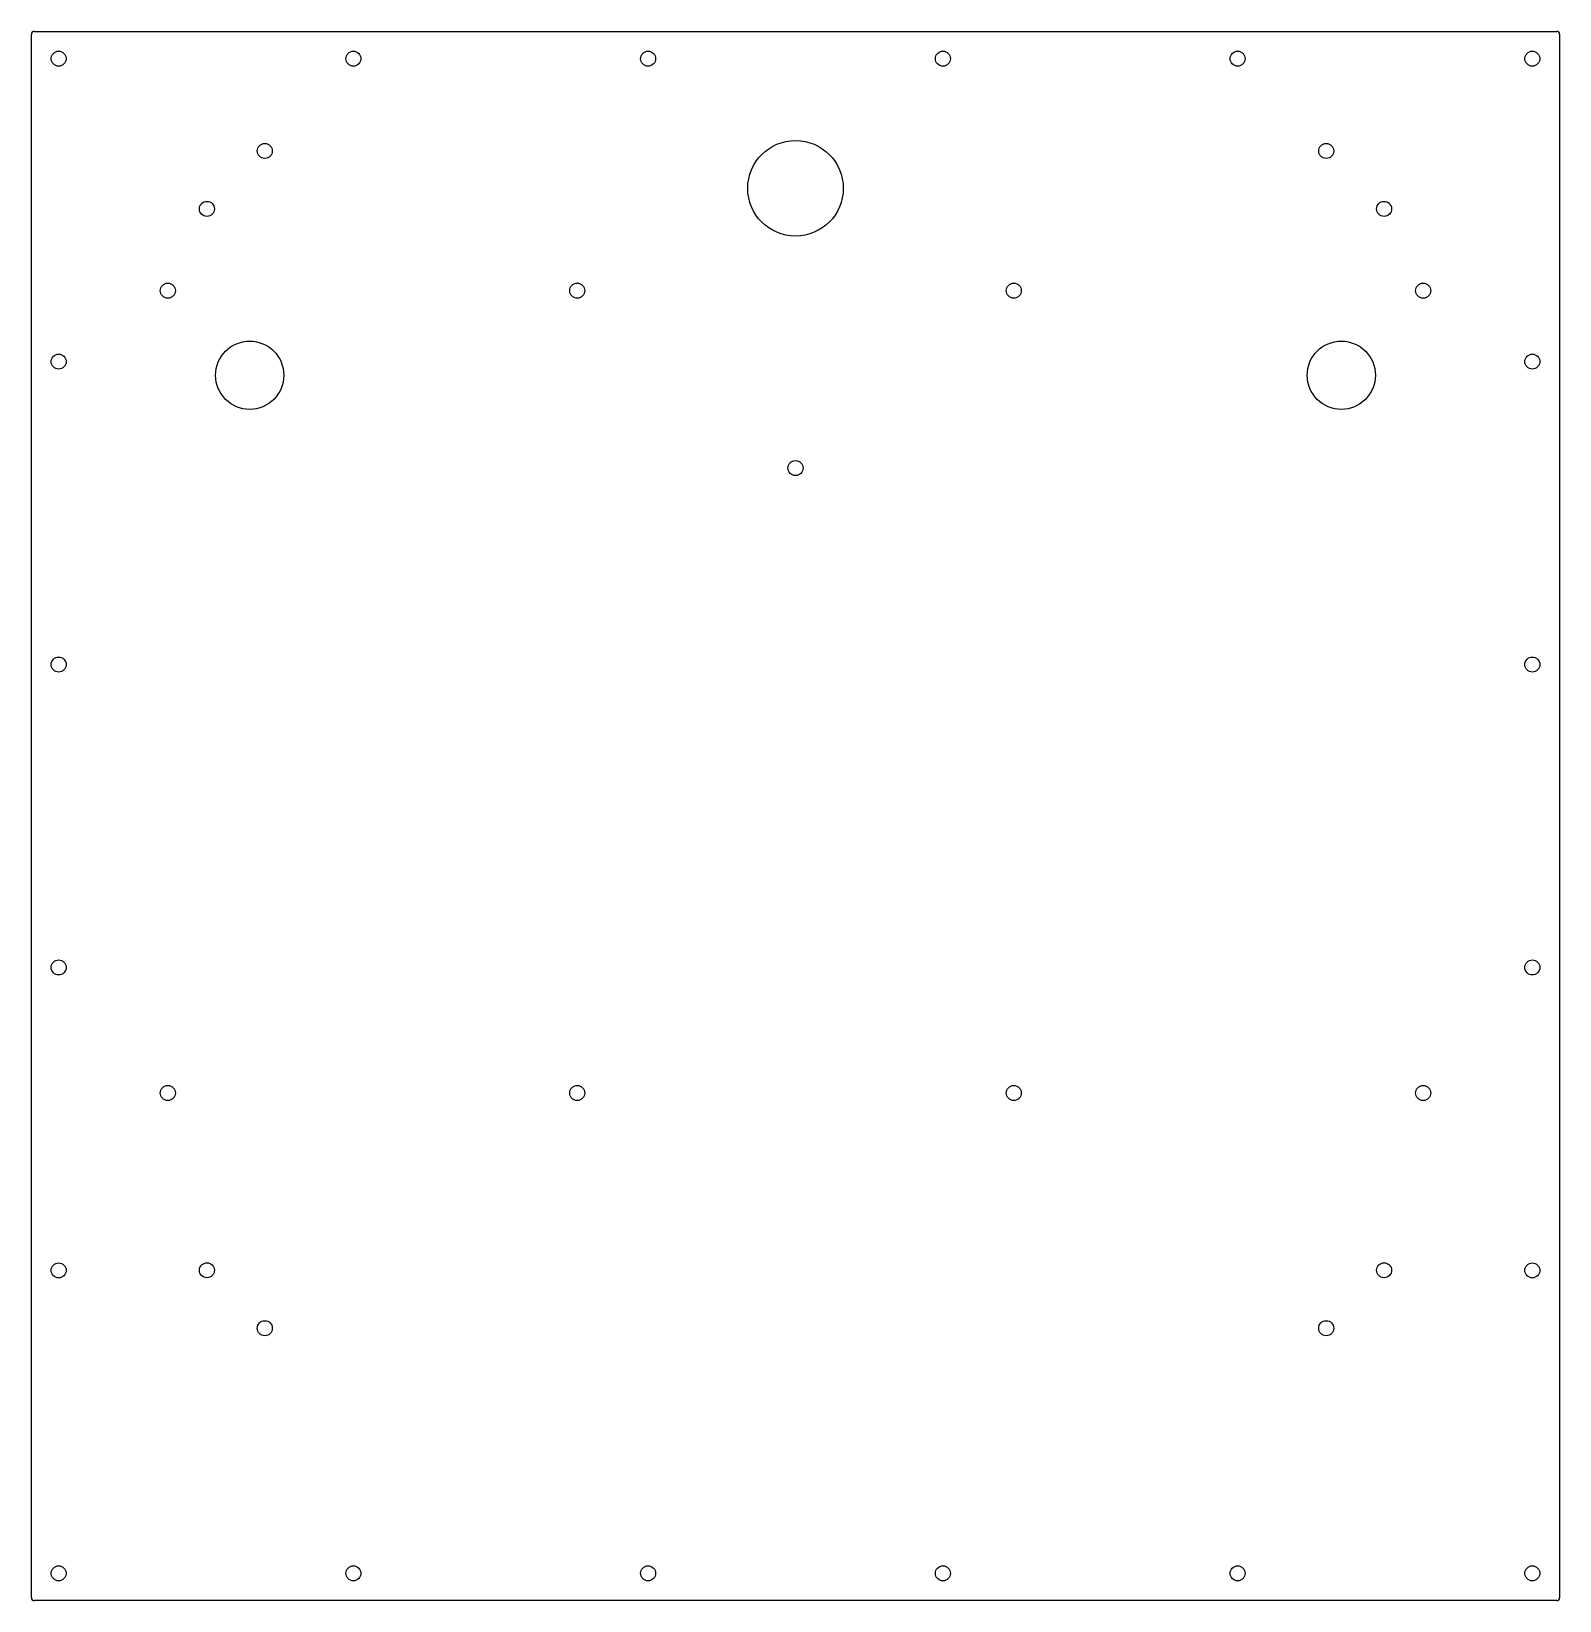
# Model space of a CAD drawing. Header units: millimetres. Extents: x -280 to 280, y -288 to 288.
import ezdxf

# ---------------------------------------------------------------- set-up
doc = ezdxf.new("R2010")
doc.units = ezdxf.units.MM

msp = doc.modelspace()

# ---------------------------------------------------------------- linework, layer by layer
at = {"color": 7, "linetype": 'Continuous', "lineweight": 25}
for p, q in [((-279, 287.5), (279, 287.5)), ((-280, -286.5), (-280, 286.5)), ((280, 286.5), (280, -286.5)), ((279, -287.5), (-279, -287.5))]:
    msp.add_line(p, q, dxfattribs=at)
for centre, radius in [((-270, 277.5), 2.75), ((-162, 277.5), 2.75), ((-54, 277.5), 2.75), ((54, 277.5), 2.75), ((162, 277.5), 2.75), ((270, 277.5), 2.75), ((0, 230), 17.5), ((-194.46, 243.68), 2.75), ((194.46, 243.68), 2.75), ((-215.68, 222.46), 2.75), ((215.68, 222.46), 2.75), ((-230, 192.5), 2.75), ((-80, 192.5), 2.75), ((80, 192.5), 2.75), ((230, 192.5), 2.75), ((-200, 161.5), 12.5), ((200, 161.5), 12.5), ((-270, 166.5), 2.75), ((270, 166.5), 2.75), ((0, 127.5), 2.75), ((-270, 55.5), 2.75), ((270, 55.5), 2.75), ((-270, -55.5), 2.75), ((270, -55.5), 2.75), ((-230, -101.5), 2.75), ((-80, -101.5), 2.75), ((80, -101.5), 2.75), ((230, -101.5), 2.75), ((-270, -166.5), 2.75), ((-215.68, -166.46), 2.75), ((215.68, -166.46), 2.75), ((270, -166.5), 2.75), ((-194.46, -187.68), 2.75), ((194.46, -187.68), 2.75), ((-270, -277.5), 2.75), ((-162, -277.5), 2.75), ((-54, -277.5), 2.75), ((54, -277.5), 2.75), ((162, -277.5), 2.75), ((270, -277.5), 2.75)]:
    msp.add_circle(centre, radius, dxfattribs=at)
for centre, start, end in [((279, 286.5), 0, 90), ((-279, 286.5), 90, 180), ((-279, -286.5), 180, 270), ((279, -286.5), 270, 0)]:
    msp.add_arc(centre, 1, start, end, dxfattribs=at)

doc.saveas('drawing.dxf')
